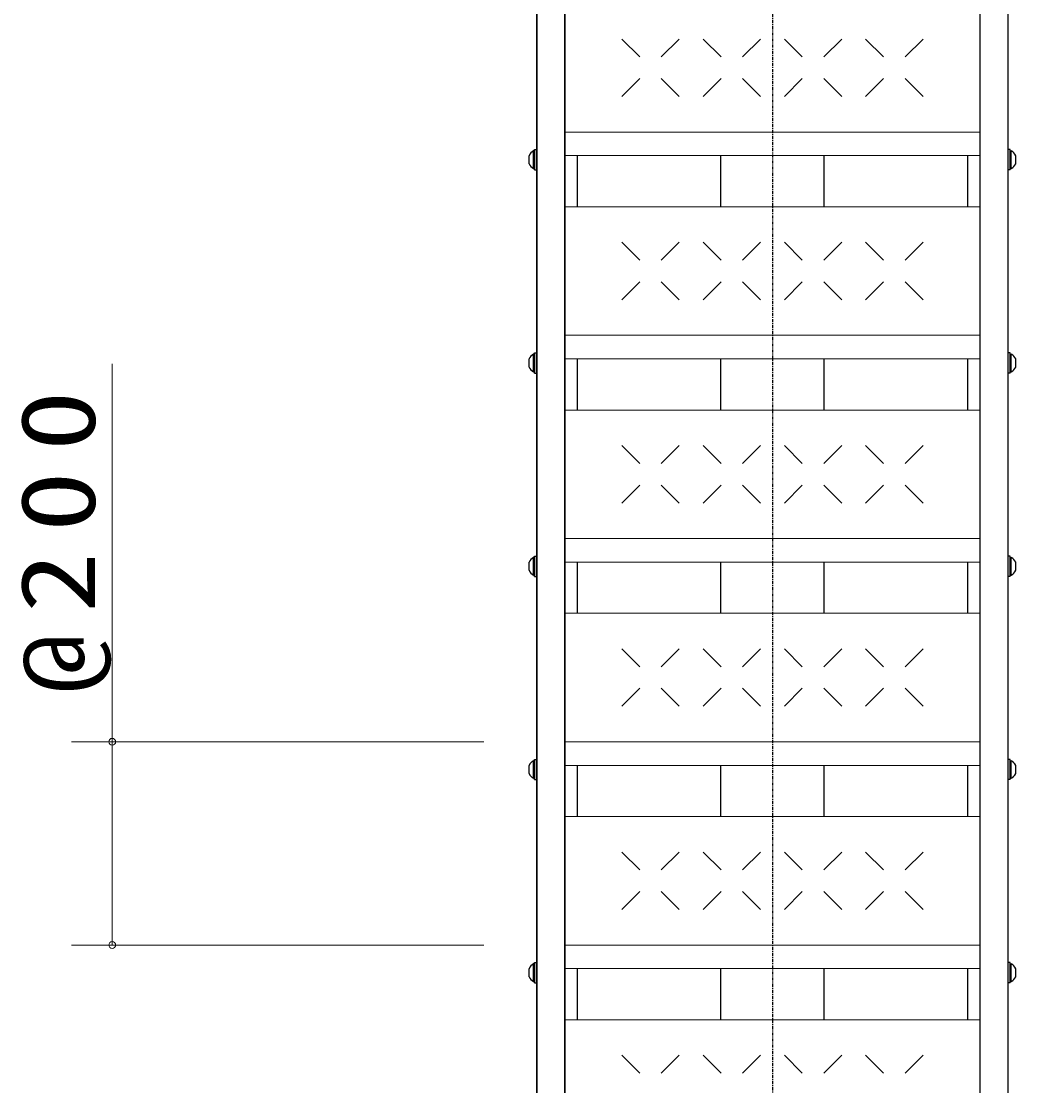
# Model space of a CAD drawing. Units: millimetres at full size; details may follow other scales. Extents: x -15630 to 0, y -2472 to 10680.
# Drawn here: x -10952 to -9973, y 3612 to 4659 of the extents above; entities that cross this region are included whole.
import ezdxf

# ---------------------------------------------------------------- set-up
doc = ezdxf.new("R2010")
doc.units = ezdxf.units.MM
doc.linetypes.add('USER2', pattern=[6, 3, -1, 1, -1])
doc.layers.add('線', color=2, linetype='Continuous', lineweight=25)
doc.layers.add('補助', color=2, linetype='Continuous', lineweight=13)
doc.styles.add('ＭＳ ゴシック', font='')
doc.styles.get('ＭＳ ゴシック').set_extended_font_data('MS Gothic')

# ---------------------------------------------------------------- blocks, each defined once
blk = doc.blocks.new('dimension_origin')
at = {"color": 0, "linetype": 'Continuous', "lineweight": -2}
blk.add_circle((0, 0), 1.25, dxfattribs=at)

msp = doc.modelspace()

# ---------------------------------------------------------------- linework, layer by layer
at = {"layer": '線', "color": 20, "linetype": 'USER2'}
msp.add_line((-10212.168, 6100), (-10212.168, 2650), dxfattribs=at)
at = {"layer": '線', "color": 7, "lineweight": 13}
for p, q in [((-10443.968, 3562.093), (-10443.968, 5236.4)), ((-10416.768, 3562.093), (-10416.768, 5236.4)), ((-10007.568, 3562.093), (-10007.568, 5236.4)), ((-9980.368, 3562.093), (-9980.368, 5236.4)), ((-10444.368, 2850), (-10444.368, 4950)), ((-10416.368, 2924.818), (-10416.368, 4950)), ((-10007.968, 2924.818), (-10007.968, 4950)), ((-9979.968, 2850), (-9979.968, 4950)), ((-10416.368, 4550.003), (-10007.968, 4550.003)), ((-10416.368, 4526.728), (-10007.968, 4526.728)), ((-10416.368, 4476.417), (-10007.968, 4476.417)), ((-10416.368, 4350.003), (-10007.968, 4350.003)), ((-10416.368, 4326.728), (-10007.968, 4326.728)), ((-10416.368, 4276.417), (-10007.968, 4276.417)), ((-10416.368, 4150.003), (-10007.968, 4150.003)), ((-10416.368, 4126.728), (-10007.968, 4126.728)), ((-10416.368, 4076.417), (-10007.968, 4076.417)), ((-10416.368, 3950.003), (-10007.968, 3950.003)), ((-10416.368, 3926.728), (-10007.968, 3926.728)), ((-10416.368, 3876.417), (-10007.968, 3876.417)), ((-10416.368, 3750.003), (-10007.968, 3750.003)), ((-10416.368, 3726.728), (-10007.968, 3726.728)), ((-10416.368, 3676.417), (-10007.968, 3676.417))]:
    msp.add_line(p, q, dxfattribs=at)
at = {"layer": '線'}
for p, q in [((-10342.774, 4623.817), (-10360.452, 4641.494)), ((-10303.883, 4641.494), (-10321.561, 4623.817)), ((-10262.774, 4623.817), (-10280.452, 4641.494)), ((-10223.883, 4641.494), (-10241.561, 4623.817)), ((-10182.774, 4623.817), (-10200.452, 4641.494)), ((-10143.883, 4641.494), (-10161.561, 4623.817)), ((-10102.774, 4623.817), (-10120.452, 4641.494)), ((-10063.883, 4641.494), (-10081.561, 4623.817)), ((-10342.774, 4602.604), (-10360.452, 4584.926)), ((-10303.883, 4584.926), (-10321.561, 4602.604)), ((-10262.774, 4602.604), (-10280.452, 4584.926)), ((-10223.883, 4584.926), (-10241.561, 4602.604)), ((-10182.774, 4602.604), (-10200.452, 4584.926)), ((-10143.883, 4584.926), (-10161.561, 4602.604)), ((-10102.774, 4602.604), (-10120.452, 4584.926)), ((-10063.883, 4584.926), (-10081.561, 4602.604)), ((-10451.718, 4518.703), (-10451.718, 4526.703)), ((-10446.368, 4531.353), (-10447.368, 4531.353)), ((-10447.368, 4514.053), (-10447.368, 4531.353)), ((-10446.368, 4532.703), (-10444.368, 4532.703)), ((-10446.368, 4512.703), (-10446.368, 4532.703)), ((-10446.368, 4514.053), (-10446.368, 4531.353)), ((-10444.368, 4512.703), (-10444.368, 4532.703)), ((-10404.368, 4526.728), (-10404.368, 4476.417)), ((-10262.968, 4476.417), (-10262.968, 4526.728)), ((-10161.368, 4476.417), (-10161.368, 4526.728)), ((-10019.968, 4526.728), (-10019.968, 4476.417)), ((-9977.984, 4532.703), (-9979.984, 4532.703)), ((-9979.984, 4512.703), (-9979.984, 4532.703)), ((-9977.984, 4512.703), (-9977.984, 4532.703)), ((-9977.984, 4531.353), (-9976.984, 4531.353)), ((-9977.984, 4514.053), (-9977.984, 4531.353)), ((-9976.984, 4514.053), (-9976.984, 4531.353)), ((-9972.634, 4518.703), (-9972.634, 4526.703)), ((-10446.368, 4514.053), (-10447.368, 4514.053)), ((-10446.368, 4512.703), (-10444.368, 4512.703)), ((-9977.984, 4512.703), (-9979.984, 4512.703)), ((-9977.984, 4514.053), (-9976.984, 4514.053)), ((-10342.774, 4423.817), (-10360.452, 4441.494)), ((-10303.883, 4441.494), (-10321.561, 4423.817)), ((-10262.774, 4423.817), (-10280.452, 4441.494)), ((-10223.883, 4441.494), (-10241.561, 4423.817)), ((-10182.774, 4423.817), (-10200.452, 4441.494)), ((-10143.883, 4441.494), (-10161.561, 4423.817)), ((-10102.774, 4423.817), (-10120.452, 4441.494)), ((-10063.883, 4441.494), (-10081.561, 4423.817)), ((-10342.774, 4402.604), (-10360.452, 4384.926)), ((-10303.883, 4384.926), (-10321.561, 4402.604)), ((-10262.774, 4402.604), (-10280.452, 4384.926)), ((-10223.883, 4384.926), (-10241.561, 4402.604)), ((-10182.774, 4402.604), (-10200.452, 4384.926)), ((-10143.883, 4384.926), (-10161.561, 4402.604)), ((-10102.774, 4402.604), (-10120.452, 4384.926)), ((-10063.883, 4384.926), (-10081.561, 4402.604)), ((-10451.718, 4318.703), (-10451.718, 4326.703)), ((-10446.368, 4331.353), (-10447.368, 4331.353)), ((-10447.368, 4314.053), (-10447.368, 4331.353)), ((-10446.368, 4332.703), (-10444.368, 4332.703)), ((-10446.368, 4312.703), (-10446.368, 4332.703)), ((-10446.368, 4314.053), (-10446.368, 4331.353)), ((-10444.368, 4312.703), (-10444.368, 4332.703)), ((-10404.368, 4326.728), (-10404.368, 4276.417)), ((-10262.968, 4276.417), (-10262.968, 4326.728)), ((-10161.368, 4276.417), (-10161.368, 4326.728)), ((-10019.968, 4326.728), (-10019.968, 4276.417)), ((-9977.984, 4332.703), (-9979.984, 4332.703)), ((-9979.984, 4312.703), (-9979.984, 4332.703)), ((-9977.984, 4312.703), (-9977.984, 4332.703)), ((-9977.984, 4331.353), (-9976.984, 4331.353)), ((-9977.984, 4314.053), (-9977.984, 4331.353)), ((-9976.984, 4314.053), (-9976.984, 4331.353)), ((-9972.634, 4318.703), (-9972.634, 4326.703)), ((-10446.368, 4314.053), (-10447.368, 4314.053)), ((-10446.368, 4312.703), (-10444.368, 4312.703)), ((-9977.984, 4312.703), (-9979.984, 4312.703)), ((-9977.984, 4314.053), (-9976.984, 4314.053)), ((-10342.774, 4223.817), (-10360.452, 4241.494)), ((-10303.883, 4241.494), (-10321.561, 4223.817)), ((-10262.774, 4223.817), (-10280.452, 4241.494)), ((-10223.883, 4241.494), (-10241.561, 4223.817)), ((-10182.774, 4223.817), (-10200.452, 4241.494)), ((-10143.883, 4241.494), (-10161.561, 4223.817)), ((-10102.774, 4223.817), (-10120.452, 4241.494)), ((-10063.883, 4241.494), (-10081.561, 4223.817)), ((-10342.774, 4202.604), (-10360.452, 4184.926)), ((-10303.883, 4184.926), (-10321.561, 4202.604)), ((-10262.774, 4202.604), (-10280.452, 4184.926)), ((-10223.883, 4184.926), (-10241.561, 4202.604)), ((-10182.774, 4202.604), (-10200.452, 4184.926)), ((-10143.883, 4184.926), (-10161.561, 4202.604)), ((-10102.774, 4202.604), (-10120.452, 4184.926)), ((-10063.883, 4184.926), (-10081.561, 4202.604)), ((-10446.368, 4131.353), (-10447.368, 4131.353)), ((-10447.368, 4114.053), (-10447.368, 4131.353)), ((-10446.368, 4132.703), (-10444.368, 4132.703)), ((-10446.368, 4112.703), (-10446.368, 4132.703)), ((-10446.368, 4114.053), (-10446.368, 4131.353)), ((-10444.368, 4112.703), (-10444.368, 4132.703)), ((-9977.984, 4132.703), (-9979.984, 4132.703)), ((-9979.984, 4112.703), (-9979.984, 4132.703)), ((-9977.984, 4112.703), (-9977.984, 4132.703)), ((-9977.984, 4131.353), (-9976.984, 4131.353)), ((-9977.984, 4114.053), (-9977.984, 4131.353)), ((-9976.984, 4114.053), (-9976.984, 4131.353)), ((-10451.718, 4118.703), (-10451.718, 4126.703)), ((-10404.368, 4126.728), (-10404.368, 4076.417)), ((-10262.968, 4076.417), (-10262.968, 4126.728)), ((-10161.368, 4076.417), (-10161.368, 4126.728)), ((-10019.968, 4126.728), (-10019.968, 4076.417)), ((-9972.634, 4118.703), (-9972.634, 4126.703)), ((-10446.368, 4114.053), (-10447.368, 4114.053)), ((-10446.368, 4112.703), (-10444.368, 4112.703)), ((-9977.984, 4112.703), (-9979.984, 4112.703)), ((-9977.984, 4114.053), (-9976.984, 4114.053)), ((-10342.774, 4023.817), (-10360.452, 4041.494)), ((-10303.883, 4041.494), (-10321.561, 4023.817)), ((-10262.774, 4023.817), (-10280.452, 4041.494)), ((-10223.883, 4041.494), (-10241.561, 4023.817)), ((-10182.774, 4023.817), (-10200.452, 4041.494)), ((-10143.883, 4041.494), (-10161.561, 4023.817)), ((-10102.774, 4023.817), (-10120.452, 4041.494)), ((-10063.883, 4041.494), (-10081.561, 4023.817)), ((-10342.774, 4002.604), (-10360.452, 3984.926)), ((-10303.883, 3984.926), (-10321.561, 4002.604)), ((-10262.774, 4002.604), (-10280.452, 3984.926)), ((-10223.883, 3984.926), (-10241.561, 4002.604)), ((-10182.774, 4002.604), (-10200.452, 3984.926)), ((-10143.883, 3984.926), (-10161.561, 4002.604)), ((-10102.774, 4002.604), (-10120.452, 3984.926)), ((-10063.883, 3984.926), (-10081.561, 4002.604)), ((-10446.368, 3931.353), (-10447.368, 3931.353)), ((-10447.368, 3914.053), (-10447.368, 3931.353)), ((-10446.368, 3932.703), (-10444.368, 3932.703)), ((-10446.368, 3912.703), (-10446.368, 3932.703)), ((-10446.368, 3914.053), (-10446.368, 3931.353)), ((-10444.368, 3912.703), (-10444.368, 3932.703)), ((-9977.984, 3932.703), (-9979.984, 3932.703)), ((-9979.984, 3912.703), (-9979.984, 3932.703)), ((-9977.984, 3912.703), (-9977.984, 3932.703)), ((-9977.984, 3931.353), (-9976.984, 3931.353)), ((-9977.984, 3914.053), (-9977.984, 3931.353)), ((-9976.984, 3914.053), (-9976.984, 3931.353)), ((-10451.718, 3918.703), (-10451.718, 3926.703)), ((-10404.368, 3926.728), (-10404.368, 3876.417)), ((-10262.968, 3876.417), (-10262.968, 3926.728)), ((-10161.368, 3876.417), (-10161.368, 3926.728)), ((-10019.968, 3926.728), (-10019.968, 3876.417)), ((-9972.634, 3918.703), (-9972.634, 3926.703)), ((-10446.368, 3914.053), (-10447.368, 3914.053)), ((-10446.368, 3912.703), (-10444.368, 3912.703)), ((-9977.984, 3912.703), (-9979.984, 3912.703)), ((-9977.984, 3914.053), (-9976.984, 3914.053)), ((-10342.774, 3823.817), (-10360.452, 3841.494)), ((-10303.883, 3841.494), (-10321.561, 3823.817)), ((-10262.774, 3823.817), (-10280.452, 3841.494)), ((-10223.883, 3841.494), (-10241.561, 3823.817)), ((-10182.774, 3823.817), (-10200.452, 3841.494)), ((-10143.883, 3841.494), (-10161.561, 3823.817)), ((-10102.774, 3823.817), (-10120.452, 3841.494)), ((-10063.883, 3841.494), (-10081.561, 3823.817)), ((-10342.774, 3802.604), (-10360.452, 3784.926)), ((-10303.883, 3784.926), (-10321.561, 3802.604)), ((-10262.774, 3802.604), (-10280.452, 3784.926)), ((-10223.883, 3784.926), (-10241.561, 3802.604)), ((-10182.774, 3802.604), (-10200.452, 3784.926)), ((-10143.883, 3784.926), (-10161.561, 3802.604)), ((-10102.774, 3802.604), (-10120.452, 3784.926)), ((-10063.883, 3784.926), (-10081.561, 3802.604)), ((-10446.368, 3731.353), (-10447.368, 3731.353)), ((-10447.368, 3714.053), (-10447.368, 3731.353)), ((-10446.368, 3732.703), (-10444.368, 3732.703)), ((-10446.368, 3712.703), (-10446.368, 3732.703)), ((-10446.368, 3714.053), (-10446.368, 3731.353)), ((-10444.368, 3712.703), (-10444.368, 3732.703)), ((-9977.984, 3732.703), (-9979.984, 3732.703)), ((-9979.984, 3712.703), (-9979.984, 3732.703)), ((-9977.984, 3712.703), (-9977.984, 3732.703)), ((-9977.984, 3731.353), (-9976.984, 3731.353)), ((-9977.984, 3714.053), (-9977.984, 3731.353)), ((-9976.984, 3714.053), (-9976.984, 3731.353)), ((-10451.718, 3718.703), (-10451.718, 3726.703)), ((-10404.368, 3726.728), (-10404.368, 3676.417)), ((-10262.968, 3676.417), (-10262.968, 3726.728)), ((-10161.368, 3676.417), (-10161.368, 3726.728)), ((-10019.968, 3726.728), (-10019.968, 3676.417)), ((-9972.634, 3718.703), (-9972.634, 3726.703)), ((-10446.368, 3714.053), (-10447.368, 3714.053)), ((-10446.368, 3712.703), (-10444.368, 3712.703)), ((-9977.984, 3712.703), (-9979.984, 3712.703)), ((-9977.984, 3714.053), (-9976.984, 3714.053)), ((-10342.774, 3623.817), (-10360.452, 3641.494)), ((-10303.883, 3641.494), (-10321.561, 3623.817)), ((-10262.774, 3623.817), (-10280.452, 3641.494)), ((-10223.883, 3641.494), (-10241.561, 3623.817)), ((-10182.774, 3623.817), (-10200.452, 3641.494)), ((-10143.883, 3641.494), (-10161.561, 3623.817)), ((-10102.774, 3623.817), (-10120.452, 3641.494)), ((-10063.883, 3641.494), (-10081.561, 3623.817))]:
    msp.add_line(p, q, dxfattribs=at)
for centre, start, end in [((-10442.781, 4522.703), 117.93242, 155.88589), ((-9981.57, 4522.703), 24.11411, 62.06758), ((-10442.781, 4522.703), 204.11411, 242.06758), ((-9981.57, 4522.703), 297.93242, 335.88589), ((-10442.781, 4322.703), 117.93242, 155.88589), ((-9981.57, 4322.703), 24.11411, 62.06758), ((-10442.781, 4322.703), 204.11411, 242.06758), ((-9981.57, 4322.703), 297.93242, 335.88589), ((-10442.781, 4122.703), 117.93242, 155.88589), ((-9981.57, 4122.703), 24.11411, 62.06758), ((-10442.781, 4122.703), 204.11411, 242.06758), ((-9981.57, 4122.703), 297.93242, 335.88589), ((-10442.781, 3922.703), 117.93242, 155.88589), ((-9981.57, 3922.703), 24.11411, 62.06758), ((-10442.781, 3922.703), 204.11411, 242.06758), ((-9981.57, 3922.703), 297.93242, 335.88589), ((-10442.781, 3722.703), 117.93242, 155.88589), ((-9981.57, 3722.703), 24.11411, 62.06758), ((-10442.781, 3722.703), 204.11411, 242.06758), ((-9981.57, 3722.703), 297.93242, 335.88589)]:
    msp.add_arc(centre, 9.791, start, end, dxfattribs=at)
at = {"layer": '補助'}
for p, q in [((-10862.168, 3750.003), (-10862.168, 4322.003)), ((-10496.368, 3950.003), (-10902.168, 3950.003)), ((-10496.368, 3750.003), (-10902.168, 3750.003))]:
    msp.add_line(p, q, dxfattribs=at)

# ---------------------------------------------------------------- block references
at = {"layer": '補助', "xscale": 2.67, "yscale": 2.67}
for p, rotation in [((-10862.168, 3950.003), 270), ((-10862.168, 3750.003), 90)]:
    msp.add_blockref('dimension_origin', p, dxfattribs=dict(at, rotation=rotation))

# ---------------------------------------------------------------- texts
at = {"layer": '補助', "insert": (-10863.168, 4156.289), "char_height": 73.31, "attachment_point": 8, "rotation": 90, "style": 'ＭＳ ゴシック'}
msp.add_mtext('\\T1.33;\\W1.2;@200', dxfattribs=at)

doc.saveas('drawing.dxf')
